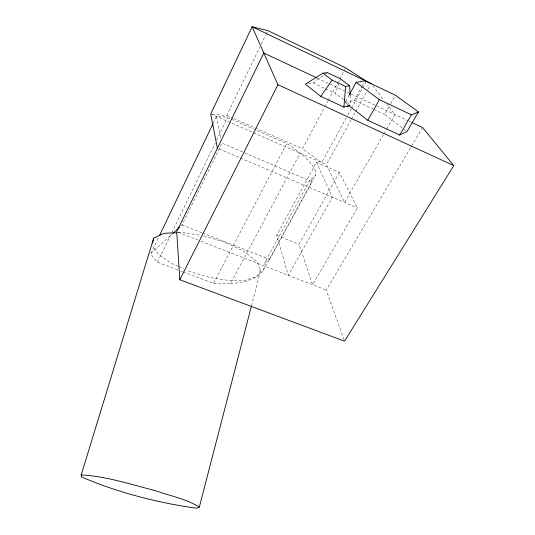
<?xml version="1.0" encoding="UTF-8"?>
<svg xmlns="http://www.w3.org/2000/svg" width="535" height="535" viewBox="0 0 535 535"><rect width="100%" height="100%" fill="white"/><g stroke="black" fill="none" stroke-linecap="round" stroke-linejoin="round"><path stroke-width="0.4" stroke-dasharray="2.67 2.01" d="M251.51 305.739L260.732 270.162L256.94 261.689L244.234 251.49L224.453 242.041L202.986 235.594M343.671 99.804L335.331 93.344L340.481 78.846M177.687 269.861L157.457 262.25L153.05 257.248A78.765 26.77 15.3 0 1 150.91 253.483L158.841 236.898M213.171 123.344L216.407 116.576A60.014 16.063 27.6 0 1 227.582 117.58L230.612 118.91M212.315 114.115L226.753 115.453L259.809 47.127M261.261 44.117L265.621 35.109M265.982 34.36L267.44 31.358M157.457 262.25L215.23 143.066M216.682 140.063L227.582 117.58M180.823 226.058L182.047 224.934L222.012 143.106L243.933 152.508M183.137 271.914L213.492 283.336L286.707 143.547L254.867 129.564M213.492 283.336L224.486 283.817A81.153 27.9 16.5 0 0 230.511 283.617L300.122 153.224M346.252 117.881L321.736 162.58L302.489 148.777L324.484 107.582M324.872 106.846L328.015 100.968M328.41 100.232L339.404 79.635M339.799 78.899L343.724 71.543M344.119 70.807L345.296 68.6M347.69 104.673L345.102 102.66L349.034 95.417M316.446 162.326L332.375 197.275L288.291 275.284L276.655 235.266L316.446 162.326L339.397 172.364L357.327 207.914L312.56 284.747L299.032 244.288L339.397 172.364M230.511 283.617C243.565 282.64 265.113 279.009 265.032 262.183L310.808 178.543A60.014 16.063 27.6 0 0 286.707 143.547M345.102 102.66L354.391 100.326L361.928 86.563M362.322 85.841L365.104 80.772M347.857 114.951L351.074 109.087M351.475 108.358L362.329 88.569M362.73 87.84L365.947 81.975M263.126 270.543L315.336 175.453M265.032 262.183L269.587 259.355L312.173 181.786L310.808 178.543M383.394 134.746L344.553 202.464L326.397 164.619L350.98 120.054M351.381 119.325L355.414 112.016M355.815 111.287L366.294 92.294M367.906 89.372L370.327 84.985M405.744 130.466L384.511 114.41L390.162 104.465M390.57 103.757L395.412 95.23M383.809 134.031L386.29 129.704M386.705 128.988L394.97 114.577L386.852 104.004M343.985 339.611L326.236 290.077L422.122 128.239M260.732 270.162L256.813 276.535L245.05 280.253L227.636 280.313L208.851 277.25L189.785 271.599L186.849 270.282M150.903 253.483L172.277 233.889M308.434 83.687L313.095 82.965L324.745 74.505M325.394 74.037L327.333 72.626M177.981 232.658L182.087 232.464L201.381 235.353M180.803 271.031L182.361 271.62M178.262 232.384L197.729 239.974M200.846 241.185L326.236 290.077M182.047 224.934L201.849 232.718M202.625 233.026L269.587 259.355M276.655 235.266L299.032 244.288M218.935 148.904L239.62 157.725M240.382 158.046L357.327 207.914M244.696 152.836L312.173 181.786M231.374 119.238L254.112 129.229M210.71 113.962L326.397 164.619M226.753 115.453L232.872 118.148M233.641 118.482L302.489 148.777M178.021 266.31L171.407 263.334L158.032 253.911L152.575 246.026M178.757 266.637L183.906 268.958M313.095 82.965L324.959 88.502M325.695 88.85L335.331 93.344M317.329 78.137L408.185 120.783M408.941 121.137L411.208 122.201M354.391 100.326L373.216 109.133M373.972 109.481L384.511 114.41M344.252 100.259L349.442 104.278M372.654 85.506L383.809 100.045M216.407 116.576L220.828 137.475M350.178 95.558L350.726 105.275"/><path stroke-width="0.8" d="M343.905 107.094L345.623 86.483L332.148 80.136L323.006 73.161L305.325 84.169L320.719 96.36L343.905 107.094L349.97 105.475M152.636 242.984L153.652 238.202L164.004 233.307L177.159 232.698M153.652 238.202L81.213 474.906L81.34 476.872C117.747 492.561 157.323 502.719 196.559 508.25L199.334 507.093L251.303 306.548M159.544 235.427L212.81 124.093M411.963 122.555L422.55 127.524L453.787 165.596L344.547 341.183L179.834 279.745L277.912 84.711L252.119 26.75L267.801 30.602L345.69 67.865L366.348 81.246M349.429 94.695L356.123 82.377L365.104 80.772L395.412 95.23L418.484 111.982L407.075 131.47L399.672 135.021L367.786 120.288L348.338 105.174M367.786 120.288L379.348 99.664L356.123 82.377M399.672 135.021L411.442 114.818L418.484 111.982M320.719 96.36L332.148 80.136M172.885 233.334L179.606 227.174M347.362 106.171L349.382 105.636M345.623 86.483L349.622 85.734L350.178 95.558M323.006 73.161L327.333 72.626L340.481 78.846L349.622 85.734M81.213 474.906C106.612 476.364 131.102 484.449 155.605 490.755C170.23 495.891 186.046 498.814 199.334 507.093M277.912 84.711L453.787 165.596M316.72 77.856L263.808 53.018L176.704 231.775L179.834 279.745M379.348 99.664L411.442 114.818M371.13 83.527L252.119 26.75L210.71 113.962L217.404 148.249"/></g></svg>
